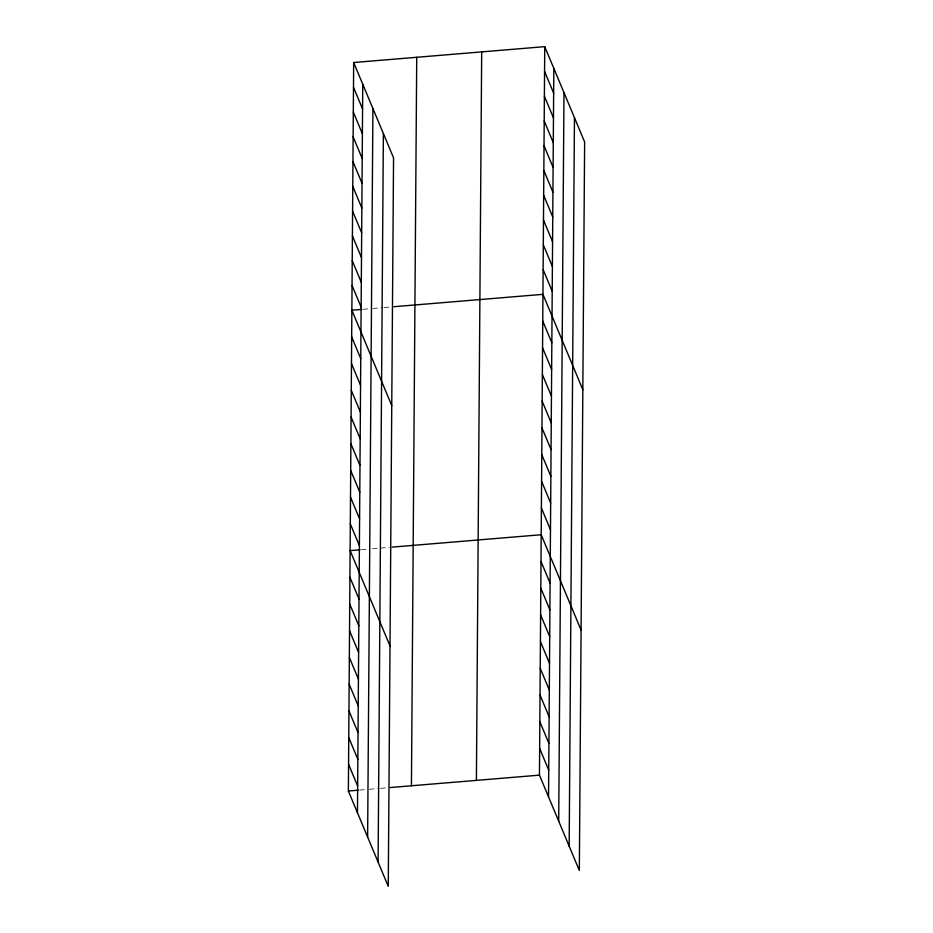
<?xml version="1.0" encoding="UTF-8"?>
<svg xmlns="http://www.w3.org/2000/svg" width="933" height="933" viewBox="0 0 933 933"><rect width="100%" height="100%" fill="white"/><g stroke="black" fill="none" stroke-linecap="round" stroke-linejoin="round"><path stroke-width="0.7" stroke-dasharray="4.67 3.5" d="M363.077 309.278L370.086 308.695M372.885 308.461L382.693 307.645M384.093 307.528L391.102 306.945M361.328 549.677L368.337 549.094M372.547 548.744L389.353 547.356M359.59 790.088L366.587 789.505M369.398 789.271L379.206 788.455M380.606 788.338L387.615 787.755"/><path stroke-width="1.4" d="M353.665 62.523L393.551 157.852L388.256 886.35L348.371 791.021L353.665 62.523L544.744 46.65L584.629 141.979L579.335 870.477L539.449 775.148L544.744 46.65M357.456 812.736L362.75 84.238M367.625 837.029L372.92 108.531M378.098 862.057L383.381 133.559M411.43 785.784L416.724 57.286M476.401 780.385L481.685 51.886M548.534 796.864L553.829 68.366M558.704 821.157L563.987 92.659M569.165 846.184L574.46 117.686M361.677 309.394L351.869 310.211L391.743 405.54M393.901 306.712L542.948 294.338L582.822 389.679M359.928 549.794L350.12 550.61L390.006 645.951M392.163 547.123L541.198 534.737L581.072 630.078M348.371 791.021L358.19 790.204M390.414 787.522L539.449 775.148M544.569 71.421L553.654 93.137M544.382 96.192L553.467 117.908M544.207 120.952L553.292 142.667M544.021 145.723L553.106 167.439M543.846 170.494L552.931 192.21M543.659 195.265L552.744 216.981M543.484 220.036L552.569 241.752M543.309 244.796L552.394 266.511M543.123 269.567L552.208 291.283M542.749 321.045L551.835 342.761M542.551 347.764L551.636 369.48M542.365 374.471L551.45 396.187M542.166 401.19L551.251 422.906M541.98 427.897L551.053 449.613M541.781 454.604L550.867 476.32M541.583 481.323L550.668 503.039M541.397 508.03L550.482 529.746M353.49 87.282L362.575 109.009M353.304 112.053L362.389 133.769M541 561.456L550.085 583.172M353.129 136.824L362.214 158.54M540.813 588.163L549.899 609.879M352.954 161.596L362.039 183.311M540.615 614.882L549.7 636.598M352.767 186.367L361.852 208.082M540.417 641.589L549.502 663.305M352.592 211.138L361.677 232.853M540.23 668.296L549.315 690.012M352.406 235.897L361.491 257.613M540.032 695.015L549.117 716.731M352.231 260.669L361.316 282.384M539.845 721.722L548.919 743.438M352.044 285.44L361.129 307.155M539.647 748.429L548.732 770.157M351.671 336.918L360.756 358.634M351.484 363.625L360.57 385.352M351.286 390.344L360.371 412.059M351.088 417.051L360.173 438.767M350.901 443.77L359.986 465.485M350.703 470.477L359.788 492.192M350.516 497.184L359.59 518.9M350.318 523.903L359.403 545.618M349.933 577.329L359.018 599.044M349.735 604.036L358.82 625.751M349.537 630.743L358.622 652.459M349.35 657.462L358.435 679.177M349.152 684.169L358.237 705.884M348.954 710.876L358.039 732.592M348.767 737.595L357.852 759.31M348.569 764.302L357.654 786.018"/></g></svg>
